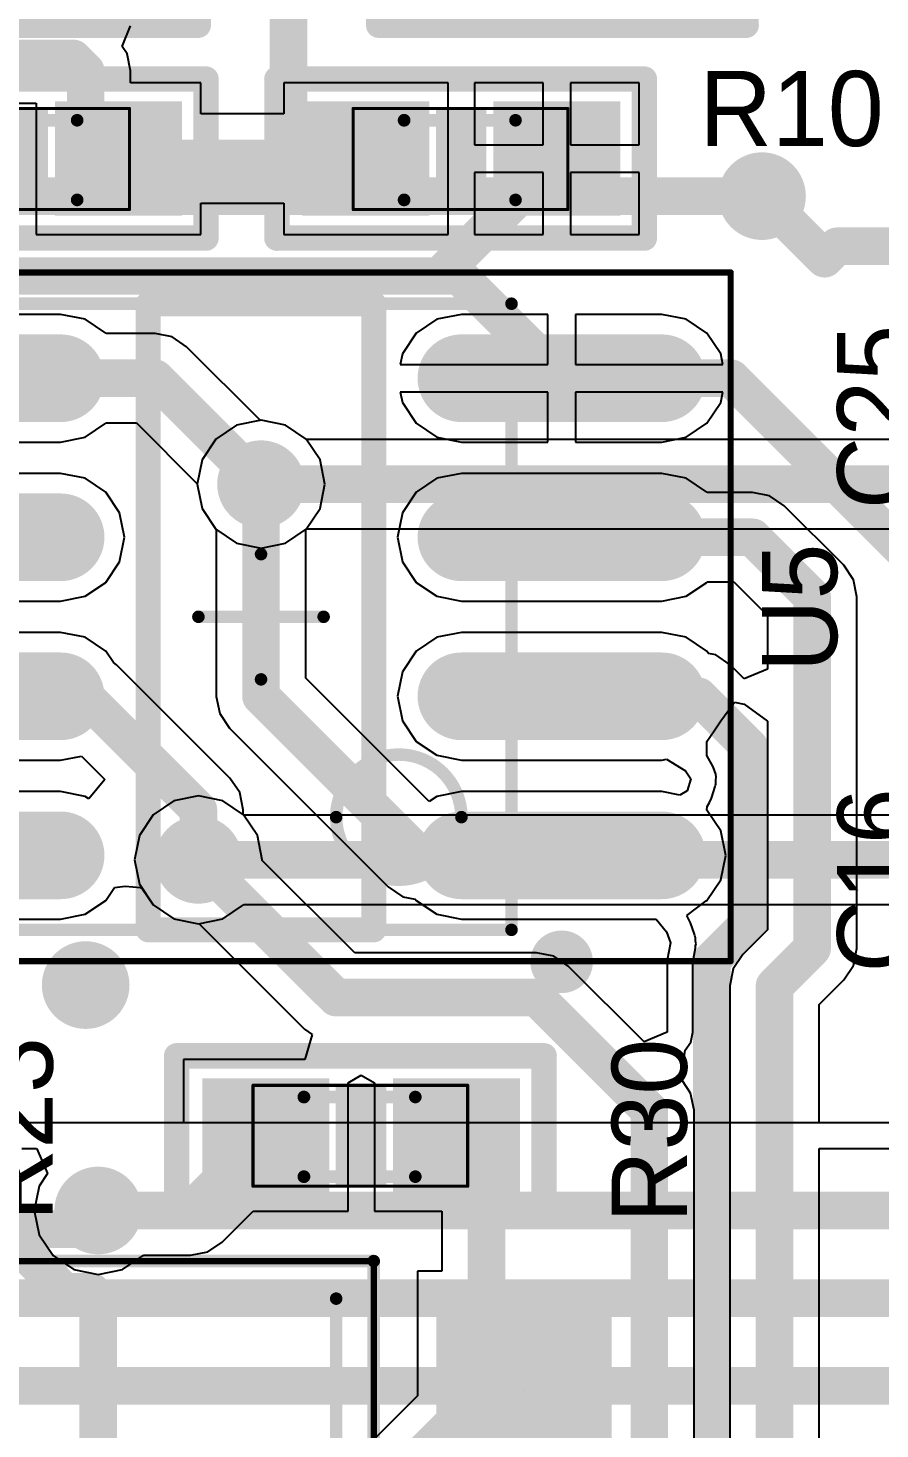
# Model space of a CAD drawing. Header units: millimetres. Extents: x 59 to 152, y 30 to 146.
# Drawn here: x 95.24 to 102.04, y 121.36 to 132.54 of the extents above; entities that cross this region are included whole.
import ezdxf

# ---------------------------------------------------------------- set-up
doc = ezdxf.new("R2010")
doc.units = ezdxf.units.MM
for name, color, linetype in [('BottomLayer', 5, 'Continuous'), ('BottomSolder', 6, 'Continuous'), ('Mechanical13', 56, 'Continuous'), ('Mechanical15', 56, 'Continuous'), ('Mechanical16', 56, 'Continuous'), ('Mechanical6', 56, 'Continuous'), ('MultiLayer', 9, 'Continuous'), ('PadHoleLayer', 156, 'Continuous'), ('TopLayer', 1, 'Continuous'), ('TopOverlay', 2, 'Continuous'), ('TopPaste', 8, 'Continuous'), ('TopSolder', 216, 'Continuous'), ('ViaHoleLayer', 16, 'Continuous')]:
    doc.layers.add(name, color=color, linetype=linetype)

# ---------------------------------------------------------------- blocks, each defined once
blk = doc.blocks.new('C0603_192')
at = {"layer": 'Mechanical16'}
for points, const_width in [([(0.864, 0.406), (-0.85, 0.406)], 0.0254), ([(-0.85, 0.406), (-0.85, -0.4)], 0.0254), ([(0.457, 0.33), (-0.432, 0.33)], 0.102), ([(0.864, 0.406), (0.864, -0.4)], 0.0254), ([(0.457, -0.306), (-0.432, -0.306)], 0.102), ([(0.864, -0.4), (-0.85, -0.4)], 0.0254)]:
    blk.add_lwpolyline(points, dxfattribs=dict(at, const_width=const_width))
for points, const_width in [([(-0.856, 0.406, 1), (-0.844, 0.406, 1)], 0.0127), ([(-0.856, 0.406, 1), (-0.844, 0.406, 1)], 0.0127), ([(-0.457, 0.33, 1), (-0.407, 0.33, 1)], 0.0508), ([(0.432, 0.33, 1), (0.483, 0.33, 1)], 0.0508), ([(0.857, 0.406, 1), (0.87, 0.406, 1)], 0.0127), ([(0.857, 0.406, 1), (0.87, 0.406, 1)], 0.0127), ([(-0.457, -0.306, 1), (-0.407, -0.306, 1)], 0.0508), ([(0.432, -0.306, 1), (0.483, -0.306, 1)], 0.0508), ([(-0.856, -0.4, 1), (-0.844, -0.4, 1)], 0.0127), ([(-0.856, -0.4, 1), (-0.844, -0.4, 1)], 0.0127), ([(0.857, -0.4, 1), (0.87, -0.4, 1)], 0.0127), ([(0.857, -0.4, 1), (0.87, -0.4, 1)], 0.0127)]:
    blk.add_lwpolyline(points, format="xyb", close=True, dxfattribs=dict(at, const_width=const_width))
for points in [[(-0.838, -0.4), (-0.431, -0.4), (-0.838, 0.406), (-0.431, 0.406)], [(0.432, -0.4), (0.839, -0.4), (0.432, 0.406), (0.839, 0.406)]]:
    blk.add_solid(points, dxfattribs=at)
at = {"layer": 'Mechanical6'}
blk.add_solid([(-0.2, -0.4), (0.203, -0.4), (-0.2, 0.406), (0.203, 0.406)], dxfattribs=at)
at = {"layer": 'TopLayer'}
for points in [[(-1.219, -0.406), (-0.305, -0.406), (-1.219, 0.406), (-0.305, 0.406)], [(0.305, -0.406), (1.219, -0.406), (0.305, 0.406), (1.219, 0.406)]]:
    blk.add_solid(points, dxfattribs=at)
at = {"layer": 'TopOverlay', "const_width": 0.203}
for points in [[(1.473, 0.635), (-1.46, 0.635)], [(-1.46, 0.635), (-1.46, -0.635)], [(1.473, 0.635), (1.473, -0.635)], [(1.473, -0.635), (-1.46, -0.635)]]:
    blk.add_lwpolyline(points, dxfattribs=at)
at = {"layer": 'TopOverlay', "const_width": 0.102}
for points in [[(-1.511, 0.635, 1), (-1.41, 0.635, 1)], [(-1.511, 0.635, 1), (-1.41, 0.635, 1)], [(1.422, 0.635, 1), (1.524, 0.635, 1)], [(1.422, 0.635, 1), (1.524, 0.635, 1)], [(-1.511, -0.635, 1), (-1.41, -0.635, 1)], [(-1.511, -0.635, 1), (-1.41, -0.635, 1)], [(1.422, -0.635, 1), (1.524, -0.635, 1)], [(1.422, -0.635, 1), (1.524, -0.635, 1)]]:
    blk.add_lwpolyline(points, format="xyb", close=True, dxfattribs=at)
at = {"layer": 'TopPaste'}
for points in [[(-1.219, -0.406), (-0.305, -0.406), (-1.219, 0.406), (-0.305, 0.406)], [(0.305, -0.406), (1.219, -0.406), (0.305, 0.406), (1.219, 0.406)]]:
    blk.add_solid(points, dxfattribs=at)
at = {"layer": 'TopSolder'}
for points in [[(-1.269, -0.456), (-0.255, -0.456), (-1.269, 0.456), (-0.255, 0.456)], [(0.255, -0.456), (1.269, -0.456), (0.255, 0.456), (1.269, 0.456)]]:
    blk.add_solid(points, dxfattribs=at)
blk = doc.blocks.new('C0603_193')
at = {"layer": 'Mechanical16'}
for points, const_width in [([(-0.85, 0.406), (0.864, 0.406)], 0.0254), ([(-0.85, -0.4), (-0.85, 0.406)], 0.0254), ([(-0.432, 0.33), (0.457, 0.33)], 0.102), ([(0.864, -0.4), (0.864, 0.406)], 0.0254), ([(-0.432, -0.306), (0.457, -0.306)], 0.102), ([(-0.85, -0.4), (0.864, -0.4)], 0.0254)]:
    blk.add_lwpolyline(points, dxfattribs=dict(at, const_width=const_width))
for points, const_width in [([(-0.856, 0.406, 1), (-0.844, 0.406, 1)], 0.0127), ([(-0.856, 0.406, 1), (-0.844, 0.406, 1)], 0.0127), ([(-0.457, 0.33, 1), (-0.407, 0.33, 1)], 0.0508), ([(0.432, 0.33, 1), (0.483, 0.33, 1)], 0.0508), ([(0.857, 0.406, 1), (0.87, 0.406, 1)], 0.0127), ([(0.857, 0.406, 1), (0.87, 0.406, 1)], 0.0127), ([(-0.457, -0.306, 1), (-0.407, -0.306, 1)], 0.0508), ([(0.432, -0.306, 1), (0.483, -0.306, 1)], 0.0508), ([(-0.856, -0.4, 1), (-0.844, -0.4, 1)], 0.0127), ([(-0.856, -0.4, 1), (-0.844, -0.4, 1)], 0.0127), ([(0.857, -0.4, 1), (0.87, -0.4, 1)], 0.0127), ([(0.857, -0.4, 1), (0.87, -0.4, 1)], 0.0127)]:
    blk.add_lwpolyline(points, format="xyb", close=True, dxfattribs=dict(at, const_width=const_width))
for points in [[(-0.837, -0.4), (-0.431, -0.4), (-0.837, 0.406), (-0.431, 0.406)], [(0.433, -0.4), (0.839, -0.4), (0.433, 0.406), (0.839, 0.406)]]:
    blk.add_solid(points, dxfattribs=at)
at = {"layer": 'Mechanical6'}
blk.add_solid([(-0.2, -0.4), (0.203, -0.4), (-0.2, 0.406), (0.203, 0.406)], dxfattribs=at)
at = {"layer": 'TopLayer'}
for points in [[(-1.219, -0.406), (-0.305, -0.406), (-1.219, 0.406), (-0.305, 0.406)], [(0.305, -0.406), (1.219, -0.406), (0.305, 0.406), (1.219, 0.406)]]:
    blk.add_solid(points, dxfattribs=at)
at = {"layer": 'TopOverlay', "const_width": 0.203}
for points in [[(-1.46, 0.635), (1.473, 0.635)], [(-1.46, -0.635), (-1.46, 0.635)], [(1.473, -0.635), (1.473, 0.635)], [(-1.46, -0.635), (1.473, -0.635)]]:
    blk.add_lwpolyline(points, dxfattribs=at)
at = {"layer": 'TopOverlay', "const_width": 0.102}
for points in [[(-1.511, 0.635, 1), (-1.41, 0.635, 1)], [(-1.511, 0.635, 1), (-1.41, 0.635, 1)], [(1.422, 0.635, 1), (1.524, 0.635, 1)], [(1.422, 0.635, 1), (1.524, 0.635, 1)], [(-1.511, -0.635, 1), (-1.41, -0.635, 1)], [(-1.511, -0.635, 1), (-1.41, -0.635, 1)], [(1.422, -0.635, 1), (1.524, -0.635, 1)], [(1.422, -0.635, 1), (1.524, -0.635, 1)]]:
    blk.add_lwpolyline(points, format="xyb", close=True, dxfattribs=at)
at = {"layer": 'TopPaste'}
for points in [[(-1.219, -0.406), (-0.305, -0.406), (-1.219, 0.406), (-0.305, 0.406)], [(0.305, -0.406), (1.219, -0.406), (0.305, 0.406), (1.219, 0.406)]]:
    blk.add_solid(points, dxfattribs=at)
at = {"layer": 'TopSolder'}
for points in [[(-1.269, -0.456), (-0.255, -0.456), (-1.269, 0.456), (-0.255, 0.456)], [(0.255, -0.456), (1.269, -0.456), (0.255, 0.456), (1.269, 0.456)]]:
    blk.add_solid(points, dxfattribs=at)
blk = doc.blocks.new('R0603_261')
at = {"layer": 'Mechanical16'}
for points, const_width in [([(-0.85, 0.406), (-0.85, -0.4)], 0.0254), ([(0.864, 0.406), (-0.85, 0.406)], 0.0254), ([(0.457, 0.33), (-0.432, 0.33)], 0.102), ([(0.864, 0.406), (0.864, -0.4)], 0.0254), ([(0.457, -0.306), (-0.432, -0.306)], 0.102), ([(0.864, -0.4), (-0.85, -0.4)], 0.0254)]:
    blk.add_lwpolyline(points, dxfattribs=dict(at, const_width=const_width))
for points, const_width in [([(-0.856, 0.406, 1), (-0.844, 0.406, 1)], 0.0127), ([(-0.856, 0.406, 1), (-0.844, 0.406, 1)], 0.0127), ([(-0.457, 0.33, 1), (-0.407, 0.33, 1)], 0.0508), ([(0.432, 0.33, 1), (0.483, 0.33, 1)], 0.0508), ([(0.857, 0.406, 1), (0.87, 0.406, 1)], 0.0127), ([(0.857, 0.406, 1), (0.87, 0.406, 1)], 0.0127), ([(-0.457, -0.306, 1), (-0.407, -0.306, 1)], 0.0508), ([(0.432, -0.306, 1), (0.483, -0.306, 1)], 0.0508), ([(-0.856, -0.4, 1), (-0.844, -0.4, 1)], 0.0127), ([(-0.856, -0.4, 1), (-0.844, -0.4, 1)], 0.0127), ([(0.857, -0.4, 1), (0.87, -0.4, 1)], 0.0127), ([(0.857, -0.4, 1), (0.87, -0.4, 1)], 0.0127)]:
    blk.add_lwpolyline(points, format="xyb", close=True, dxfattribs=dict(at, const_width=const_width))
for points in [[(-0.838, -0.4), (-0.432, -0.4), (-0.838, 0.406), (-0.432, 0.406)], [(0.432, -0.4), (0.838, -0.4), (0.432, 0.406), (0.838, 0.406)]]:
    blk.add_solid(points, dxfattribs=at)
at = {"layer": 'Mechanical6'}
blk.add_solid([(-0.2, -0.4), (0.203, -0.4), (-0.2, 0.406), (0.203, 0.406)], dxfattribs=at)
at = {"layer": 'TopLayer'}
for points in [[(-1.219, -0.406), (-0.305, -0.406), (-1.219, 0.406), (-0.305, 0.406)], [(0.305, -0.406), (1.219, -0.406), (0.305, 0.406), (1.219, 0.406)]]:
    blk.add_solid(points, dxfattribs=at)
at = {"layer": 'TopOverlay', "const_width": 0.203}
for points in [[(-1.46, 0.635), (-1.46, -0.635)], [(1.473, 0.635), (-1.46, 0.635)], [(1.473, 0.635), (1.473, -0.635)], [(1.473, -0.635), (-1.46, -0.635)]]:
    blk.add_lwpolyline(points, dxfattribs=at)
at = {"layer": 'TopOverlay', "const_width": 0.102}
for points in [[(-1.511, 0.635, 1), (-1.41, 0.635, 1)], [(-1.511, 0.635, 1), (-1.41, 0.635, 1)], [(1.422, 0.635, 1), (1.524, 0.635, 1)], [(1.422, 0.635, 1), (1.524, 0.635, 1)], [(-1.511, -0.635, 1), (-1.41, -0.635, 1)], [(-1.511, -0.635, 1), (-1.41, -0.635, 1)], [(1.422, -0.635, 1), (1.524, -0.635, 1)], [(1.422, -0.635, 1), (1.524, -0.635, 1)]]:
    blk.add_lwpolyline(points, format="xyb", close=True, dxfattribs=at)
at = {"layer": 'TopPaste'}
for points in [[(-1.219, -0.406), (-0.305, -0.406), (-1.219, 0.406), (-0.305, 0.406)], [(0.305, -0.406), (1.219, -0.406), (0.305, 0.406), (1.219, 0.406)]]:
    blk.add_solid(points, dxfattribs=at)
at = {"layer": 'TopSolder'}
for points in [[(-1.269, -0.456), (-0.255, -0.456), (-1.269, 0.456), (-0.255, 0.456)], [(0.255, -0.456), (1.269, -0.456), (0.255, 0.456), (1.269, 0.456)]]:
    blk.add_solid(points, dxfattribs=at)
blk = doc.blocks.new('R0603_262')
at = {"layer": 'Mechanical16'}
for points, const_width in [([(-0.85, 0.406), (-0.85, -0.4)], 0.0254), ([(0.864, 0.406), (-0.85, 0.406)], 0.0254), ([(0.457, 0.33), (-0.432, 0.33)], 0.102), ([(0.864, 0.406), (0.864, -0.4)], 0.0254), ([(0.457, -0.306), (-0.432, -0.306)], 0.102), ([(0.864, -0.4), (-0.85, -0.4)], 0.0254)]:
    blk.add_lwpolyline(points, dxfattribs=dict(at, const_width=const_width))
for points, const_width in [([(-0.856, 0.406, 1), (-0.844, 0.406, 1)], 0.0127), ([(-0.856, 0.406, 1), (-0.844, 0.406, 1)], 0.0127), ([(-0.457, 0.33, 1), (-0.407, 0.33, 1)], 0.0508), ([(0.432, 0.33, 1), (0.483, 0.33, 1)], 0.0508), ([(0.857, 0.406, 1), (0.87, 0.406, 1)], 0.0127), ([(0.857, 0.406, 1), (0.87, 0.406, 1)], 0.0127), ([(-0.457, -0.306, 1), (-0.407, -0.306, 1)], 0.0508), ([(0.432, -0.306, 1), (0.483, -0.306, 1)], 0.0508), ([(-0.856, -0.4, 1), (-0.844, -0.4, 1)], 0.0127), ([(-0.856, -0.4, 1), (-0.844, -0.4, 1)], 0.0127), ([(0.857, -0.4, 1), (0.87, -0.4, 1)], 0.0127), ([(0.857, -0.4, 1), (0.87, -0.4, 1)], 0.0127)]:
    blk.add_lwpolyline(points, format="xyb", close=True, dxfattribs=dict(at, const_width=const_width))
for points in [[(-0.838, -0.4), (-0.432, -0.4), (-0.838, 0.406), (-0.432, 0.406)], [(0.432, -0.4), (0.838, -0.4), (0.432, 0.406), (0.838, 0.406)]]:
    blk.add_solid(points, dxfattribs=at)
at = {"layer": 'Mechanical6'}
blk.add_solid([(-0.2, -0.4), (0.203, -0.4), (-0.2, 0.406), (0.203, 0.406)], dxfattribs=at)
at = {"layer": 'TopLayer'}
for points in [[(-1.219, -0.406), (-0.305, -0.406), (-1.219, 0.406), (-0.305, 0.406)], [(0.305, -0.406), (1.219, -0.406), (0.305, 0.406), (1.219, 0.406)]]:
    blk.add_solid(points, dxfattribs=at)
at = {"layer": 'TopOverlay', "const_width": 0.203}
for points in [[(-1.46, 0.635), (-1.46, -0.635)], [(1.473, 0.635), (-1.46, 0.635)], [(1.473, 0.635), (1.473, -0.635)], [(1.473, -0.635), (-1.46, -0.635)]]:
    blk.add_lwpolyline(points, dxfattribs=at)
at = {"layer": 'TopOverlay', "const_width": 0.102}
for points in [[(-1.511, 0.635, 1), (-1.41, 0.635, 1)], [(-1.511, 0.635, 1), (-1.41, 0.635, 1)], [(1.422, 0.635, 1), (1.524, 0.635, 1)], [(1.422, 0.635, 1), (1.524, 0.635, 1)], [(-1.511, -0.635, 1), (-1.41, -0.635, 1)], [(-1.511, -0.635, 1), (-1.41, -0.635, 1)], [(1.422, -0.635, 1), (1.524, -0.635, 1)], [(1.422, -0.635, 1), (1.524, -0.635, 1)]]:
    blk.add_lwpolyline(points, format="xyb", close=True, dxfattribs=at)
at = {"layer": 'TopPaste'}
for points in [[(-1.219, -0.406), (-0.305, -0.406), (-1.219, 0.406), (-0.305, 0.406)], [(0.305, -0.406), (1.219, -0.406), (0.305, 0.406), (1.219, 0.406)]]:
    blk.add_solid(points, dxfattribs=at)
at = {"layer": 'TopSolder'}
for points in [[(-1.269, -0.456), (-0.255, -0.456), (-1.269, 0.456), (-0.255, 0.456)], [(0.255, -0.456), (1.269, -0.456), (0.255, 0.456), (1.269, 0.456)]]:
    blk.add_solid(points, dxfattribs=at)
blk = doc.blocks.new('R0603_282')
at = {"layer": 'Mechanical16'}
for points, const_width in [([(-0.85, 0.406), (-0.85, -0.4)], 0.0254), ([(0.864, 0.406), (-0.85, 0.406)], 0.0254), ([(0.457, 0.33), (-0.432, 0.33)], 0.102), ([(0.864, 0.406), (0.864, -0.4)], 0.0254), ([(0.457, -0.306), (-0.432, -0.306)], 0.102), ([(0.864, -0.4), (-0.85, -0.4)], 0.0254)]:
    blk.add_lwpolyline(points, dxfattribs=dict(at, const_width=const_width))
for points, const_width in [([(-0.856, 0.406, 1), (-0.844, 0.406, 1)], 0.0127), ([(-0.856, 0.406, 1), (-0.844, 0.406, 1)], 0.0127), ([(-0.457, 0.33, 1), (-0.407, 0.33, 1)], 0.0508), ([(0.432, 0.33, 1), (0.483, 0.33, 1)], 0.0508), ([(0.857, 0.406, 1), (0.87, 0.406, 1)], 0.0127), ([(0.857, 0.406, 1), (0.87, 0.406, 1)], 0.0127), ([(-0.457, -0.306, 1), (-0.407, -0.306, 1)], 0.0508), ([(0.432, -0.306, 1), (0.483, -0.306, 1)], 0.0508), ([(-0.856, -0.4, 1), (-0.844, -0.4, 1)], 0.0127), ([(-0.856, -0.4, 1), (-0.844, -0.4, 1)], 0.0127), ([(0.857, -0.4, 1), (0.87, -0.4, 1)], 0.0127), ([(0.857, -0.4, 1), (0.87, -0.4, 1)], 0.0127)]:
    blk.add_lwpolyline(points, format="xyb", close=True, dxfattribs=dict(at, const_width=const_width))
for points in [[(-0.838, -0.4), (-0.432, -0.4), (-0.838, 0.406), (-0.432, 0.406)], [(0.432, -0.4), (0.838, -0.4), (0.432, 0.406), (0.838, 0.406)]]:
    blk.add_solid(points, dxfattribs=at)
at = {"layer": 'Mechanical6'}
blk.add_solid([(-0.2, -0.4), (0.203, -0.4), (-0.2, 0.406), (0.203, 0.406)], dxfattribs=at)
at = {"layer": 'TopLayer'}
for points in [[(-1.219, -0.406), (-0.305, -0.406), (-1.219, 0.406), (-0.305, 0.406)], [(0.305, -0.406), (1.219, -0.406), (0.305, 0.406), (1.219, 0.406)]]:
    blk.add_solid(points, dxfattribs=at)
at = {"layer": 'TopOverlay', "const_width": 0.203}
for points in [[(-1.46, 0.635), (-1.46, -0.635)], [(1.473, 0.635), (-1.46, 0.635)], [(1.473, 0.635), (1.473, -0.635)], [(1.473, -0.635), (-1.46, -0.635)]]:
    blk.add_lwpolyline(points, dxfattribs=at)
at = {"layer": 'TopOverlay', "const_width": 0.102}
for points in [[(-1.511, 0.635, 1), (-1.41, 0.635, 1)], [(-1.511, 0.635, 1), (-1.41, 0.635, 1)], [(1.422, 0.635, 1), (1.524, 0.635, 1)], [(1.422, 0.635, 1), (1.524, 0.635, 1)], [(-1.511, -0.635, 1), (-1.41, -0.635, 1)], [(-1.511, -0.635, 1), (-1.41, -0.635, 1)], [(1.422, -0.635, 1), (1.524, -0.635, 1)], [(1.422, -0.635, 1), (1.524, -0.635, 1)]]:
    blk.add_lwpolyline(points, format="xyb", close=True, dxfattribs=at)
at = {"layer": 'TopPaste'}
for points in [[(-1.219, -0.406), (-0.305, -0.406), (-1.219, 0.406), (-0.305, 0.406)], [(0.305, -0.406), (1.219, -0.406), (0.305, 0.406), (1.219, 0.406)]]:
    blk.add_solid(points, dxfattribs=at)
at = {"layer": 'TopSolder'}
for points in [[(-1.269, -0.456), (-0.255, -0.456), (-1.269, 0.456), (-0.255, 0.456)], [(0.255, -0.456), (1.269, -0.456), (0.255, 0.456), (1.269, 0.456)]]:
    blk.add_solid(points, dxfattribs=at)
blk = doc.blocks.new('ADI_R_8_N_307')
at = {"layer": 'Mechanical13', "const_width": 0.1}
for points in [[(2, 2.5), (-2, 2.5)], [(-2, 2.5), (-2, -2.5)], [(2, -2.5), (-2, -2.5)]]:
    blk.add_lwpolyline(points, dxfattribs=at)
at = {"layer": 'Mechanical13'}
for points, const_width in [([(-2.025, 2.5, 1), (-1.975, 2.5, 1)], 0.05), ([(-2.025, 2.5, 1), (-1.975, 2.5, 1)], 0.05), ([(-0.6, 1.6, 1), (-1.6, 1.6, 1)], 0.1), ([(-1.625, 1.6, 1), (-1.575, 1.6, 1)], 0.05), ([(-0.625, 1.6, 1), (-0.575, 1.6, 1)], 0.05), ([(-2.025, -2.5, 1), (-1.975, -2.5, 1)], 0.05), ([(-2.025, -2.5, 1), (-1.975, -2.5, 1)], 0.05)]:
    blk.add_lwpolyline(points, format="xyb", close=True, dxfattribs=dict(at, const_width=const_width))
at = {"layer": 'Mechanical15'}
for points, const_width in [([(3.75, 2.75), (-3.75, 2.75)], 0.05), ([(-3.75, 2.75), (-3.75, -2.75)], 0.05), ([(0, 0.5), (0, -0.5)], 0.1), ([(0.5, 0), (-0.5, 0)], 0.1), ([(3.75, -2.75), (-3.75, -2.75)], 0.05)]:
    blk.add_lwpolyline(points, dxfattribs=dict(at, const_width=const_width))
for points, const_width in [([(-3.762, 2.75, 1), (-3.738, 2.75, 1)], 0.025), ([(-3.762, 2.75, 1), (-3.738, 2.75, 1)], 0.025), ([(-0.025, 0.5, 1), (0.025, 0.5, 1)], 0.05), ([(-0.525, 0, 1), (-0.475, 0, 1)], 0.05), ([(0.475, 0, 1), (0.525, 0, 1)], 0.05), ([(-0.025, -0.5, 1), (0.025, -0.5, 1)], 0.05), ([(-3.762, -2.75, 1), (-3.738, -2.75, 1)], 0.025), ([(-3.762, -2.75, 1), (-3.738, -2.75, 1)], 0.025)]:
    blk.add_lwpolyline(points, format="xyb", close=True, dxfattribs=dict(at, const_width=const_width))
at = {"layer": 'TopLayer', "const_width": 0.6}
for points in [[(-3.2, 1.905), (-1.6, 1.905)], [(1.6, 1.905), (3.2, 1.905)], [(-3.2, 0.635), (-1.6, 0.635)], [(1.6, 0.635), (3.2, 0.635)], [(-3.2, -0.635), (-1.6, -0.635)], [(1.6, -0.635), (3.2, -0.635)], [(-3.2, -1.905), (-1.6, -1.905)], [(1.6, -1.905), (3.2, -1.905)]]:
    blk.add_lwpolyline(points, dxfattribs=at)
at = {"layer": 'TopLayer', "const_width": 0.3}
for points in [[(-3.35, 1.905, 1), (-3.05, 1.905, 1)], [(-1.75, 1.905, 1), (-1.45, 1.905, 1)], [(1.45, 1.905, 1), (1.75, 1.905, 1)], [(-3.35, 0.635, 1), (-3.05, 0.635, 1)], [(-1.75, 0.635, 1), (-1.45, 0.635, 1)], [(1.45, 0.635, 1), (1.75, 0.635, 1)], [(-3.35, -0.635, 1), (-3.05, -0.635, 1)], [(-1.75, -0.635, 1), (-1.45, -0.635, 1)], [(1.45, -0.635, 1), (1.75, -0.635, 1)], [(-3.35, -1.905, 1), (-3.05, -1.905, 1)], [(-1.75, -1.905, 1), (-1.45, -1.905, 1)], [(1.45, -1.905, 1), (1.75, -1.905, 1)]]:
    blk.add_lwpolyline(points, format="xyb", close=True, dxfattribs=at)
at = {"layer": 'TopOverlay'}
for points, const_width in [([(-2.275, 2.755, 1), (-2.525, 2.755, 1)], 0.25), ([(-2.588, 2.755, 1), (-2.463, 2.755, 1)], 0.125), ([(-2.337, 2.755, 1), (-2.213, 2.755, 1)], 0.125), ([(-0.95, 2.5, 1), (-0.85, 2.5, 1)], 0.1), ([(-0.95, 2.5, 1), (-0.85, 2.5, 1)], 0.1), ([(0.85, 2.5, 1), (0.95, 2.5, 1)], 0.1), ([(0.85, 2.5, 1), (0.95, 2.5, 1)], 0.1), ([(-0.95, -2.5, 1), (-0.85, -2.5, 1)], 0.1), ([(-0.95, -2.5, 1), (-0.85, -2.5, 1)], 0.1), ([(0.85, -2.5, 1), (0.95, -2.5, 1)], 0.1), ([(0.85, -2.5, 1), (0.95, -2.5, 1)], 0.1)]:
    blk.add_lwpolyline(points, format="xyb", close=True, dxfattribs=dict(at, const_width=const_width))
at = {"layer": 'TopOverlay', "const_width": 0.2}
for points in [[(0.9, 2.5), (-0.9, 2.5)], [(-0.9, 2.5), (-0.9, -2.5)], [(0.9, 2.5), (0.9, -2.5)], [(0.9, -2.5), (-0.9, -2.5)]]:
    blk.add_lwpolyline(points, dxfattribs=at)
at = {"layer": 'TopPaste', "const_width": 0.6}
for points in [[(-3.2, 1.905), (-1.6, 1.905)], [(1.6, 1.905), (3.2, 1.905)], [(-3.2, 0.635), (-1.6, 0.635)], [(1.6, 0.635), (3.2, 0.635)], [(-3.2, -0.635), (-1.6, -0.635)], [(1.6, -0.635), (3.2, -0.635)], [(-3.2, -1.905), (-1.6, -1.905)], [(1.6, -1.905), (3.2, -1.905)]]:
    blk.add_lwpolyline(points, dxfattribs=at)
at = {"layer": 'TopPaste', "const_width": 0.3}
for points in [[(-3.35, 1.905, 1), (-3.05, 1.905, 1)], [(-1.75, 1.905, 1), (-1.45, 1.905, 1)], [(1.45, 1.905, 1), (1.75, 1.905, 1)], [(-3.35, 0.635, 1), (-3.05, 0.635, 1)], [(-1.75, 0.635, 1), (-1.45, 0.635, 1)], [(1.45, 0.635, 1), (1.75, 0.635, 1)], [(-3.35, -0.635, 1), (-3.05, -0.635, 1)], [(-1.75, -0.635, 1), (-1.45, -0.635, 1)], [(1.45, -0.635, 1), (1.75, -0.635, 1)], [(-3.35, -1.905, 1), (-3.05, -1.905, 1)], [(-1.75, -1.905, 1), (-1.45, -1.905, 1)], [(1.45, -1.905, 1), (1.75, -1.905, 1)]]:
    blk.add_lwpolyline(points, format="xyb", close=True, dxfattribs=at)
at = {"layer": 'TopSolder', "const_width": 0.7}
for points in [[(-3.2, 1.905), (-1.6, 1.905)], [(1.6, 1.905), (3.2, 1.905)], [(-3.2, 0.635), (-1.6, 0.635)], [(1.6, 0.635), (3.2, 0.635)], [(-3.2, -0.635), (-1.6, -0.635)], [(1.6, -0.635), (3.2, -0.635)], [(-3.2, -1.905), (-1.6, -1.905)], [(1.6, -1.905), (3.2, -1.905)]]:
    blk.add_lwpolyline(points, dxfattribs=at)
at = {"layer": 'TopSolder', "const_width": 0.35}
for points in [[(-3.375, 1.905, 1), (-3.025, 1.905, 1)], [(-1.775, 1.905, 1), (-1.425, 1.905, 1)], [(1.425, 1.905, 1), (1.775, 1.905, 1)], [(-3.375, 0.635, 1), (-3.025, 0.635, 1)], [(-1.775, 0.635, 1), (-1.425, 0.635, 1)], [(1.425, 0.635, 1), (1.775, 0.635, 1)], [(-3.375, -0.635, 1), (-3.025, -0.635, 1)], [(-1.775, -0.635, 1), (-1.425, -0.635, 1)], [(1.425, -0.635, 1), (1.775, -0.635, 1)], [(-3.375, -1.905, 1), (-3.025, -1.905, 1)], [(-1.775, -1.905, 1), (-1.425, -1.905, 1)], [(1.425, -1.905, 1), (1.775, -1.905, 1)]]:
    blk.add_lwpolyline(points, format="xyb", close=True, dxfattribs=at)
blk = doc.blocks.new('LTV_816S_311')
at = {"layer": 'Mechanical13', "const_width": 0.1}
for points in [[(-2.3, -3.3), (-2.3, 3.3)], [(2.3, 3.3), (-2.3, 3.3)]]:
    blk.add_lwpolyline(points, dxfattribs=at)
at = {"layer": 'Mechanical13', "const_width": 0.05}
blk.add_lwpolyline([(-2.325, 3.3, 1), (-2.275, 3.3, 1)], format="xyb", close=True, dxfattribs=at)
blk.add_lwpolyline([(-2.325, 3.3, 1), (-2.275, 3.3, 1)], format="xyb", close=True, dxfattribs=at)
at = {"layer": 'Mechanical15', "const_width": 0.05}
for points in [[(2.3, 3.3), (-2.3, 3.3)], [(-2.3, -3.3), (-2.3, 3.3)]]:
    blk.add_lwpolyline(points, dxfattribs=at)
at = {"layer": 'Mechanical15', "const_width": 0.025}
blk.add_lwpolyline([(-2.312, 3.3, 1), (-2.288, 3.3, 1)], format="xyb", close=True, dxfattribs=at)
blk.add_lwpolyline([(-2.312, 3.3, 1), (-2.288, 3.3, 1)], format="xyb", close=True, dxfattribs=at)
at = {"layer": 'PadHoleLayer'}
blk.add_lwpolyline([(-1.27, 4.5), (-1.27, 4.5, -1), (-1.27, 4.5), (-1.27, 4.5, -1)], format="xyb", close=True, dxfattribs=at)
at = {"layer": 'TopLayer'}
blk.add_solid([(-2.02, 3.85), (-0.52, 3.85), (-2.02, 5.15), (-0.52, 5.15)], dxfattribs=at)
at = {"layer": 'TopOverlay', "const_width": 0.1}
for points in [[(2, 3), (-2, 3)], [(-2, -3), (-2, 3)]]:
    blk.add_lwpolyline(points, dxfattribs=at)
at = {"layer": 'TopOverlay', "const_width": 0.05}
blk.add_lwpolyline([(-2.025, 3, 1), (-1.975, 3, 1)], format="xyb", close=True, dxfattribs=at)
blk.add_lwpolyline([(-2.025, 3, 1), (-1.975, 3, 1)], format="xyb", close=True, dxfattribs=at)
at = {"layer": 'TopPaste'}
blk.add_solid([(-2.02, 3.85), (-0.52, 3.85), (-2.02, 5.15), (-0.52, 5.15)], dxfattribs=at)
at = {"layer": 'TopSolder'}
blk.add_solid([(-2.07, 3.8), (-0.47, 3.8), (-2.07, 5.2), (-0.47, 5.2)], dxfattribs=at)

msp = doc.modelspace()

# ---------------------------------------------------------------- linework, layer by layer
at = {"layer": 'BottomLayer'}
for p, q in [((96.905, 129.371), (96.74, 129.26)), ((97.1, 129.41), (96.905, 129.371)), ((97.295, 129.371), (97.1, 129.41)), ((97.46, 129.26), (97.295, 129.371)), ((96.74, 129.26), (96.629, 129.095)), ((97.463, 129.257), (97.46, 129.26)), ((107.7, 129.257), (97.463, 129.257)), ((96.629, 129.095), (96.59, 128.9)), ((96.59, 128.9), (96.629, 128.705)), ((96.629, 128.705), (96.74, 128.54)), ((96.74, 128.54), (96.905, 128.429)), ((97.295, 128.429), (97.46, 128.54)), ((97.46, 128.54), (97.463, 128.543)), ((97.463, 128.543), (107.7, 128.543)), ((96.905, 128.429), (97.1, 128.39)), ((97.1, 128.39), (97.295, 128.429)), ((96.405, 126.371), (96.24, 126.26)), ((96.6, 126.41), (96.405, 126.371)), ((96.795, 126.371), (96.6, 126.41)), ((96.96, 126.26), (96.795, 126.371)), ((96.24, 126.26), (96.129, 126.095)), ((96.963, 126.257), (96.96, 126.26)), ((107.337, 126.257), (96.963, 126.257)), ((96.129, 126.095), (96.09, 125.9)), ((96.09, 125.9), (96.129, 125.705)), ((96.129, 125.705), (96.24, 125.54)), ((96.24, 125.54), (96.405, 125.429)), ((96.795, 125.429), (96.96, 125.54)), ((96.96, 125.54), (96.963, 125.543)), ((96.963, 125.543), (107.337, 125.543)), ((96.405, 125.429), (96.6, 125.39)), ((96.6, 125.39), (96.795, 125.429)), ((139.1, 123.8), (89.368, 123.8))]:
    msp.add_line(p, q, dxfattribs=at)
at = {"layer": 'BottomLayer', "const_width": 0.3}
for points in [[(97.319, 131.219), (97.319, 133.2)], [(91.4, 131.2), (97.3, 131.2)], [(97.3, 131.2), (97.319, 131.219)], [(97.3, 131.2), (101.1, 131.2)], [(101.1, 131.2), (101.6, 130.7)], [(101.6, 130.7), (101.7, 130.8)], [(101.7, 130.8), (110.9, 130.8)], [(97.1, 128.9), (107.7, 128.9)], [(96.6, 125.9), (107.7, 125.9)], [(95.65, 122.95), (95.8, 123.1)], [(95.8, 123.1), (108.8, 123.1)], [(88.631, 122.95), (95.65, 122.95)], [(88.474, 122.4), (134.8, 122.4)], [(88.414, 121.7), (121.9, 121.7)]]:
    msp.add_lwpolyline(points, dxfattribs=at)
at = {"layer": 'BottomLayer'}
for points, const_width in [([(100.95, 131.2, 1), (101.25, 131.2, 1)], 0.3), ([(97.225, 131.2, 1), (97.375, 131.2, 1)], 0.15), ([(97.225, 131.2, 1), (97.375, 131.2, 1)], 0.15), ([(97.225, 131.2, 1), (97.375, 131.2, 1)], 0.15), ([(97.244, 131.219, 1), (97.394, 131.219, 1)], 0.15), ([(97.244, 131.219, 1), (97.394, 131.219, 1)], 0.15), ([(101.025, 131.2, 1), (101.175, 131.2, 1)], 0.15), ([(101.025, 131.2, 1), (101.175, 131.2, 1)], 0.15), ([(101.625, 130.8, 1), (101.775, 130.8, 1)], 0.15), ([(101.625, 130.8, 1), (101.775, 130.8, 1)], 0.15), ([(101.525, 130.7, 1), (101.675, 130.7, 1)], 0.15), ([(101.525, 130.7, 1), (101.675, 130.7, 1)], 0.15), ([(96.95, 128.9, 1), (97.25, 128.9, 1)], 0.3), ([(97.025, 128.9, 1), (97.175, 128.9, 1)], 0.15), ([(96.45, 125.9, 1), (96.75, 125.9, 1)], 0.3), ([(96.525, 125.9, 1), (96.675, 125.9, 1)], 0.15), ([(95.55, 124.9, 1), (95.85, 124.9, 1)], 0.3), ([(95.65, 123.1, 1), (95.95, 123.1, 1)], 0.3), ([(95.725, 123.1, 1), (95.875, 123.1, 1)], 0.15), ([(95.725, 123.1, 1), (95.875, 123.1, 1)], 0.15), ([(95.575, 122.95, 1), (95.725, 122.95, 1)], 0.15), ([(95.575, 122.95, 1), (95.725, 122.95, 1)], 0.15)]:
    msp.add_lwpolyline(points, format="xyb", close=True, dxfattribs=dict(at, const_width=const_width))
at = {"layer": 'BottomSolder', "const_width": 0.35}
for points in [[(100.925, 131.2, 1), (101.275, 131.2, 1)], [(96.925, 128.9, 1), (97.275, 128.9, 1)], [(96.425, 125.9, 1), (96.775, 125.9, 1)], [(95.525, 124.9, 1), (95.875, 124.9, 1)], [(95.625, 123.1, 1), (95.975, 123.1, 1)]]:
    msp.add_lwpolyline(points, format="xyb", close=True, dxfattribs=at)
at = {"layer": 'MultiLayer', "const_width": 0.3}
for points in [[(100.95, 131.2, 1), (101.25, 131.2, 1)], [(96.95, 128.9, 1), (97.25, 128.9, 1)], [(96.45, 125.9, 1), (96.75, 125.9, 1)], [(95.55, 124.9, 1), (95.85, 124.9, 1)], [(95.65, 123.1, 1), (95.95, 123.1, 1)]]:
    msp.add_lwpolyline(points, format="xyb", close=True, dxfattribs=at)
at = {"layer": 'TopLayer'}
for p, q in [((95.992, 132.394), (96.059, 132.559)), ((96.03, 132.337), (95.992, 132.394)), ((96.057, 132.2), (96.03, 132.337)), ((96.057, 132.106), (96.057, 132.2)), ((96.619, 132.106), (96.057, 132.106)), ((96.619, 131.857), (96.619, 132.106)), ((98.595, 132.106), (97.281, 132.106)), ((97.281, 132.106), (97.281, 131.857)), ((98.595, 130.894), (98.595, 132.106)), ((99.352, 132.106), (98.805, 132.106)), ((98.805, 132.106), (98.805, 131.61)), ((99.352, 131.61), (99.352, 132.106)), ((100.119, 132.106), (99.572, 132.106)), ((99.572, 132.106), (99.572, 131.61)), ((100.119, 131.61), (100.119, 132.106)), ((95.095, 131.943), (95.305, 131.943)), ((95.305, 131.943), (95.305, 130.894)), ((97.281, 131.857), (96.619, 131.857)), ((98.805, 131.61), (99.352, 131.61)), ((99.572, 131.61), (100.119, 131.61)), ((99.352, 131.39), (98.805, 131.39)), ((98.805, 131.39), (98.805, 130.894)), ((99.352, 130.894), (99.352, 131.39)), ((100.119, 131.39), (99.572, 131.39)), ((99.572, 131.39), (99.572, 130.894)), ((100.119, 130.894), (100.119, 131.39)), ((96.619, 130.894), (96.619, 131.143)), ((96.619, 131.143), (97.281, 131.143)), ((97.281, 131.143), (97.281, 130.894)), ((95.305, 130.894), (96.619, 130.894)), ((97.281, 130.894), (98.595, 130.894)), ((98.805, 130.894), (99.352, 130.894)), ((99.572, 130.894), (100.119, 130.894)), ((95.5, 130.256), (93.9, 130.256)), ((95.695, 130.217), (95.5, 130.256)), ((98.7, 130.256), (98.505, 130.217)), ((99.39, 130.256), (98.7, 130.256)), ((99.39, 129.856), (99.39, 130.256)), ((100.3, 130.256), (99.61, 130.256)), ((99.61, 130.256), (99.61, 129.856)), ((100.495, 130.217), (100.3, 130.256)), ((95.86, 130.106), (95.695, 130.217)), ((98.505, 130.217), (98.34, 130.106)), ((100.66, 130.106), (100.495, 130.217)), ((95.863, 130.103), (95.86, 130.106)), ((96.254, 130.103), (95.863, 130.103)), ((96.391, 130.076), (96.254, 130.103)), ((96.506, 129.998), (96.391, 130.076)), ((97.096, 129.409), (96.506, 129.998)), ((98.34, 130.106), (98.229, 129.941)), ((100.771, 129.941), (100.66, 130.106)), ((98.229, 129.941), (98.212, 129.856)), ((100.788, 129.856), (100.771, 129.941)), ((98.212, 129.856), (99.39, 129.856)), ((99.61, 129.856), (100.788, 129.856)), ((99.39, 129.636), (98.212, 129.636)), ((98.212, 129.636), (98.229, 129.551)), ((98.229, 129.551), (98.34, 129.386)), ((99.39, 129.236), (99.39, 129.636)), ((100.788, 129.636), (99.61, 129.636)), ((99.61, 129.636), (99.61, 129.236)), ((100.66, 129.386), (100.771, 129.551)), ((100.771, 129.551), (100.788, 129.636)), ((95.695, 129.275), (95.86, 129.386)), ((95.86, 129.386), (95.863, 129.389)), ((95.863, 129.389), (96.106, 129.389)), ((96.106, 129.389), (96.591, 128.904)), ((97.1, 129.41), (97.096, 129.409)), ((97.295, 129.371), (97.1, 129.41)), ((97.46, 129.26), (97.295, 129.371)), ((98.34, 129.386), (98.505, 129.275)), ((100.495, 129.275), (100.66, 129.386)), ((93.9, 129.236), (95.5, 129.236)), ((95.5, 129.236), (95.695, 129.275)), ((97.571, 129.095), (97.46, 129.26)), ((98.505, 129.275), (98.7, 129.236)), ((98.7, 129.236), (99.39, 129.236)), ((99.61, 129.236), (100.3, 129.236)), ((100.3, 129.236), (100.495, 129.275)), ((97.61, 128.9), (97.571, 129.095)), ((95.5, 128.986), (93.9, 128.986)), ((95.695, 128.947), (95.5, 128.986)), ((95.86, 128.836), (95.695, 128.947)), ((96.591, 128.904), (96.59, 128.9)), ((96.59, 128.9), (96.629, 128.705)), ((97.571, 128.705), (97.61, 128.9)), ((98.505, 128.947), (98.34, 128.836)), ((98.7, 128.986), (98.505, 128.947)), ((100.3, 128.986), (98.7, 128.986)), ((100.495, 128.947), (100.3, 128.986)), ((100.66, 128.836), (100.495, 128.947)), ((95.971, 128.671), (95.86, 128.836)), ((98.34, 128.836), (98.229, 128.671)), ((100.663, 128.833), (100.66, 128.836)), ((101.024, 128.833), (100.663, 128.833)), ((101.161, 128.806), (101.024, 128.833)), ((101.276, 128.728), (101.161, 128.806)), ((96.01, 128.476), (95.971, 128.671)), ((96.629, 128.705), (96.74, 128.54)), ((97.46, 128.54), (97.571, 128.705)), ((98.229, 128.671), (98.19, 128.476)), ((101.752, 128.252), (101.276, 128.728)), ((95.971, 128.281), (96.01, 128.476)), ((96.74, 128.54), (96.743, 128.537)), ((96.743, 128.537), (96.743, 127.205)), ((97.457, 128.537), (97.46, 128.54)), ((97.457, 127.352), (97.457, 128.537)), ((98.19, 128.476), (98.229, 128.281)), ((95.86, 128.116), (95.971, 128.281)), ((98.229, 128.281), (98.34, 128.116)), ((101.83, 128.137), (101.752, 128.252)), ((95.695, 128.005), (95.86, 128.116)), ((98.34, 128.116), (98.505, 128.005)), ((100.495, 128.005), (100.66, 128.116)), ((100.66, 128.116), (100.663, 128.119)), ((100.663, 128.119), (100.876, 128.119)), ((100.876, 128.119), (101.143, 127.852)), ((101.857, 128), (101.83, 128.137)), ((95.5, 127.966), (95.695, 128.005)), ((98.505, 128.005), (98.7, 127.966)), ((100.3, 127.966), (100.495, 128.005)), ((101.857, 125.193), (101.857, 128)), ((93.9, 127.966), (95.5, 127.966)), ((98.7, 127.966), (100.3, 127.966)), ((101.143, 127.852), (101.143, 127.423)), ((95.5, 127.716), (93.9, 127.716)), ((95.695, 127.677), (95.5, 127.716)), ((95.86, 127.566), (95.695, 127.677)), ((98.505, 127.677), (98.34, 127.566)), ((98.7, 127.716), (98.505, 127.677)), ((100.3, 127.716), (98.7, 127.716)), ((100.495, 127.677), (100.3, 127.716)), ((100.66, 127.566), (100.495, 127.677)), ((95.922, 127.475), (95.86, 127.566)), ((98.34, 127.566), (98.229, 127.401)), ((100.673, 127.547), (100.66, 127.566)), ((100.731, 127.536), (100.673, 127.547)), ((95.946, 127.458), (95.922, 127.475)), ((96.852, 126.552), (95.946, 127.458)), ((100.846, 127.458), (100.731, 127.536)), ((100.958, 127.346), (100.846, 127.458)), ((98.443, 126.366), (97.457, 127.352)), ((98.229, 127.401), (98.19, 127.206)), ((101.143, 127.423), (100.958, 127.346)), ((96.743, 127.205), (96.77, 127.068)), ((98.19, 127.206), (98.229, 127.011)), ((100.771, 127.011), (100.88, 127.158)), ((100.88, 127.158), (100.958, 127.142)), ((100.958, 127.142), (100.958, 127.142)), ((100.958, 127.142), (101.143, 127.007)), ((96.77, 127.068), (96.848, 126.952)), ((98.229, 127.011), (98.34, 126.846)), ((100.718, 126.931), (100.771, 127.011)), ((101.143, 127.007), (101.143, 125.341)), ((96.848, 126.952), (98.116, 125.684)), ((100.66, 126.846), (100.718, 126.931)), ((98.34, 126.846), (98.505, 126.735)), ((100.66, 126.733), (100.66, 126.846)), ((93.9, 126.696), (95.5, 126.696)), ((95.5, 126.696), (95.666, 126.729)), ((95.666, 126.729), (95.854, 126.541)), ((98.505, 126.735), (98.7, 126.696)), ((98.7, 126.696), (100.3, 126.696)), ((100.3, 126.696), (100.338, 126.704)), ((100.338, 126.704), (100.49, 126.61)), ((100.711, 126.642), (100.66, 126.733)), ((100.72, 126.613), (100.711, 126.642)), ((95.854, 126.541), (95.726, 126.386)), ((96.93, 126.437), (96.852, 126.552)), ((100.49, 126.61), (100.531, 126.546)), ((100.531, 126.546), (100.503, 126.451)), ((100.732, 126.584), (100.72, 126.613)), ((100.731, 126.535), (100.734, 126.566)), ((100.731, 126.504), (100.731, 126.535)), ((100.732, 126.575), (100.732, 126.584)), ((100.734, 126.566), (100.732, 126.575)), ((95.5, 126.446), (93.9, 126.446)), ((95.695, 126.407), (95.5, 126.446)), ((96.957, 126.3), (96.93, 126.437)), ((98.7, 126.446), (98.505, 126.407)), ((100.3, 126.446), (98.7, 126.446)), ((100.443, 126.417), (100.3, 126.446)), ((100.503, 126.451), (100.443, 126.417)), ((100.698, 126.392), (100.727, 126.487)), ((100.727, 126.487), (100.728, 126.496)), ((100.728, 126.496), (100.731, 126.504)), ((95.726, 126.386), (95.695, 126.407)), ((98.505, 126.407), (98.443, 126.366)), ((100.66, 126.296), (100.663, 126.325)), ((100.663, 126.325), (100.68, 126.359)), ((100.68, 126.359), (100.698, 126.392)), ((96.957, 126.263), (96.957, 126.3)), ((96.96, 126.26), (96.957, 126.263)), ((97.071, 126.095), (96.96, 126.26)), ((100.771, 126.131), (100.66, 126.296)), ((97.11, 125.9), (97.071, 126.095)), ((100.81, 125.936), (100.771, 126.131)), ((97.109, 125.896), (97.11, 125.9)), ((97.848, 125.157), (97.109, 125.896)), ((100.771, 125.741), (100.81, 125.936)), ((95.86, 125.576), (95.93, 125.68)), ((95.93, 125.68), (96.016, 125.691)), ((96.016, 125.691), (96.138, 125.679)), ((96.138, 125.679), (96.149, 125.675)), ((96.149, 125.675), (96.24, 125.54)), ((98.116, 125.684), (98.232, 125.606)), ((100.66, 125.576), (100.771, 125.741)), ((95.695, 125.465), (95.86, 125.576)), ((96.24, 125.54), (96.405, 125.429)), ((98.232, 125.606), (98.332, 125.586)), ((98.332, 125.586), (98.34, 125.576)), ((98.34, 125.576), (98.505, 125.465)), ((100.5, 125.455), (100.654, 125.572)), ((100.654, 125.572), (100.66, 125.576)), ((93.9, 125.426), (95.5, 125.426)), ((95.5, 125.426), (95.695, 125.465)), ((96.405, 125.429), (96.6, 125.39)), ((98.505, 125.465), (98.7, 125.426)), ((98.7, 125.426), (100.256, 125.426)), ((100.256, 125.426), (100.337, 125.325)), ((100.529, 125.396), (100.5, 125.455)), ((96.6, 125.39), (96.604, 125.391)), ((96.604, 125.391), (97.448, 124.548)), ((100.337, 125.325), (100.37, 125.237)), ((100.562, 125.307), (100.529, 125.396)), ((100.529, 125.396), (100.529, 125.396)), ((100.564, 125.292), (100.562, 125.307)), ((101.143, 125.341), (100.948, 125.145)), ((100.37, 125.237), (100.343, 125.1)), ((100.547, 125.08), (100.57, 125.197)), ((100.565, 125.289), (100.564, 125.292)), ((100.57, 125.276), (100.565, 125.289)), ((100.57, 125.252), (100.57, 125.276)), ((100.574, 125.229), (100.57, 125.252)), ((100.57, 125.213), (100.574, 125.229)), ((100.57, 125.197), (100.57, 125.213)), ((101.83, 125.056), (101.857, 125.193)), ((99.3, 125.157), (97.848, 125.157)), ((99.437, 125.13), (99.3, 125.157)), ((99.552, 125.052), (99.437, 125.13)), ((100.343, 125.1), (100.343, 124.523)), ((100.547, 124.523), (100.547, 125.08)), ((100.948, 125.145), (100.87, 125.029)), ((100.158, 124.446), (99.552, 125.052)), ((100.87, 125.029), (100.843, 124.893)), ((101.752, 124.941), (101.83, 125.056)), ((100.843, 124.893), (100.843, 111.521)), ((101.557, 124.745), (101.752, 124.941)), ((101.557, 123.8), (101.557, 124.745)), ((97.448, 124.548), (97.509, 124.506)), ((100.343, 124.523), (100.158, 124.446)), ((100.532, 124.445), (100.547, 124.523)), ((97.509, 124.506), (97.449, 124.306)), ((100.487, 124.379), (100.532, 124.445)), ((97.449, 124.306), (96.481, 124.306)), ((96.481, 124.306), (96.481, 123.8)), ((100.456, 124.173), (100.487, 124.379)), ((97.795, 124.12), (97.9, 124.181)), ((97.9, 124.181), (98.005, 124.12)), ((97.795, 123.094), (97.795, 124.12)), ((98.005, 124.12), (98.005, 123.094)), ((100.464, 124.136), (100.456, 124.173)), ((100.53, 124.037), (100.464, 124.136)), ((100.557, 123.9), (100.53, 124.037)), ((100.557, 111.787), (100.557, 123.9)), ((96.481, 123.8), (95.189, 123.8)), ((104.381, 123.8), (101.557, 123.8)), ((95.189, 123.596), (95.308, 123.596)), ((95.308, 123.596), (95.311, 123.592)), ((95.311, 123.592), (95.396, 123.396)), ((101.557, 117.73), (101.557, 123.596)), ((101.557, 123.596), (104.223, 123.596)), ((95.329, 123.295), (95.29, 123.1)), ((95.396, 123.396), (95.329, 123.295)), ((95.29, 123.1), (95.329, 122.905)), ((96.79, 122.848), (97.036, 123.094)), ((97.036, 123.094), (97.795, 123.094)), ((98.005, 123.094), (98.543, 123.094)), ((98.543, 123.094), (98.543, 122.616)), ((95.329, 122.905), (95.44, 122.74)), ((96.675, 122.77), (96.79, 122.848)), ((95.44, 122.74), (95.605, 122.629)), ((95.995, 122.629), (96.16, 122.74)), ((96.16, 122.74), (96.163, 122.743)), ((96.163, 122.743), (96.538, 122.743)), ((96.538, 122.743), (96.675, 122.77)), ((95.605, 122.629), (95.8, 122.59)), ((95.8, 122.59), (95.995, 122.629)), ((98.543, 122.616), (98.35, 122.616)), ((98.35, 122.616), (98.35, 121.621)), ((98.35, 121.621), (97.486, 120.757))]:
    msp.add_line(p, q, dxfattribs=at)
at = {"layer": 'TopLayer', "const_width": 0.3}
for points in [[(94.3, 132.3), (95.6, 132.3)], [(95.6, 132.3), (95.7, 132.2)], [(95.7, 131.762), (95.7, 132.2)], [(95.7, 131.762), (95.962, 131.5)], [(95.962, 131.5), (97.938, 131.5)], [(98.524, 130.562), (99.462, 131.5)], [(99.462, 131.5), (99.762, 131.2)], [(99.762, 131.2), (101.1, 131.2)], [(92.5, 130.562), (98.524, 130.562)], [(98.524, 130.562), (98.684, 130.562)], [(98.684, 130.562), (99.5, 129.746)], [(94.7, 129.746), (96.254, 129.746)], [(96.254, 129.746), (97.1, 128.9)], [(99.5, 129.746), (100.854, 129.746)], [(100.854, 129.746), (102.4, 128.2)], [(97.1, 127.205), (97.1, 128.9)], [(99.5, 128.476), (101.024, 128.476)], [(101.024, 128.476), (101.5, 128)], [(101.5, 125.193), (101.5, 128)], [(94.7, 127.206), (95.694, 127.206)], [(95.694, 127.206), (96.6, 126.3)], [(97.1, 127.205), (98.369, 125.936)], [(99.5, 127.206), (100.594, 127.206)], [(100.594, 127.206), (101, 126.8)], [(101, 125.4), (101, 126.8)], [(96.6, 125.9), (96.6, 126.3)], [(98.369, 125.936), (99.5, 125.936)], [(96.6, 125.9), (97.7, 124.8)], [(100.7, 125.1), (101, 125.4)], [(101.2, 124.893), (101.5, 125.193)], [(100.7, 111.58), (100.7, 125.1)], [(101.2, 111.373), (101.2, 124.893)], [(97.7, 124.8), (99.3, 124.8)], [(99.3, 124.8), (100.2, 123.9)], [(100.2, 111.787), (100.2, 123.9)], [(96.538, 123.1), (97.138, 123.7)], [(98.662, 123.7), (98.9, 123.462)], [(98.9, 121.666), (98.9, 123.462)], [(94.832, 123.148), (95.531, 122.45)], [(95.8, 123.1), (96.538, 123.1)], [(95.531, 122.45), (95.75, 122.45)], [(95.75, 122.45), (95.8, 122.4)], [(95.8, 119.2), (95.8, 122.4)], [(97.634, 120.4), (98.9, 121.666)]]:
    msp.add_lwpolyline(points, dxfattribs=at)
at = {"layer": 'TopLayer'}
for points, const_width in [([(95.525, 132.3, 1), (95.675, 132.3, 1)], 0.15), ([(95.525, 132.3, 1), (95.675, 132.3, 1)], 0.15), ([(95.625, 132.2, 1), (95.775, 132.2, 1)], 0.15), ([(95.625, 132.2, 1), (95.775, 132.2, 1)], 0.15), ([(95.625, 131.762, 1), (95.775, 131.762, 1)], 0.15), ([(95.625, 131.762, 1), (95.775, 131.762, 1)], 0.15), ([(95.887, 131.5, 1), (96.037, 131.5, 1)], 0.15), ([(95.887, 131.5, 1), (96.037, 131.5, 1)], 0.15), ([(97.863, 131.5, 1), (98.013, 131.5, 1)], 0.15), ([(99.387, 131.5, 1), (99.537, 131.5, 1)], 0.15), ([(99.387, 131.5, 1), (99.537, 131.5, 1)], 0.15), ([(100.95, 131.2, 1), (101.25, 131.2, 1)], 0.3), ([(99.687, 131.2, 1), (99.837, 131.2, 1)], 0.15), ([(99.687, 131.2, 1), (99.837, 131.2, 1)], 0.15), ([(101.025, 131.2, 1), (101.175, 131.2, 1)], 0.15), ([(98.449, 130.562, 1), (98.599, 130.562, 1)], 0.15), ([(98.449, 130.562, 1), (98.599, 130.562, 1)], 0.15), ([(98.449, 130.562, 1), (98.599, 130.562, 1)], 0.15), ([(98.609, 130.562, 1), (98.759, 130.562, 1)], 0.15), ([(98.609, 130.562, 1), (98.759, 130.562, 1)], 0.15), ([(96.179, 129.746, 1), (96.329, 129.746, 1)], 0.15), ([(96.179, 129.746, 1), (96.329, 129.746, 1)], 0.15), ([(99.425, 129.746, 1), (99.575, 129.746, 1)], 0.15), ([(99.425, 129.746, 1), (99.575, 129.746, 1)], 0.15), ([(100.779, 129.746, 1), (100.929, 129.746, 1)], 0.15), ([(100.779, 129.746, 1), (100.929, 129.746, 1)], 0.15), ([(96.95, 128.9, 1), (97.25, 128.9, 1)], 0.3), ([(97.025, 128.9, 1), (97.175, 128.9, 1)], 0.15), ([(97.025, 128.9, 1), (97.175, 128.9, 1)], 0.15), ([(99.425, 128.476, 1), (99.575, 128.476, 1)], 0.15), ([(100.949, 128.476, 1), (101.099, 128.476, 1)], 0.15), ([(100.949, 128.476, 1), (101.099, 128.476, 1)], 0.15), ([(101.425, 128, 1), (101.575, 128, 1)], 0.15), ([(101.425, 128, 1), (101.575, 128, 1)], 0.15), ([(95.619, 127.206, 1), (95.769, 127.206, 1)], 0.15), ([(95.619, 127.206, 1), (95.769, 127.206, 1)], 0.15), ([(97.025, 127.205, 1), (97.175, 127.205, 1)], 0.15), ([(97.025, 127.205, 1), (97.175, 127.205, 1)], 0.15), ([(99.425, 127.206, 1), (99.575, 127.206, 1)], 0.15), ([(100.519, 127.206, 1), (100.669, 127.206, 1)], 0.15), ([(100.519, 127.206, 1), (100.669, 127.206, 1)], 0.15), ([(100.925, 126.8, 1), (101.075, 126.8, 1)], 0.15), ([(100.925, 126.8, 1), (101.075, 126.8, 1)], 0.15), ([(96.525, 126.3, 1), (96.675, 126.3, 1)], 0.15), ([(96.525, 126.3, 1), (96.675, 126.3, 1)], 0.15), ([(96.45, 125.9, 1), (96.75, 125.9, 1)], 0.3), ([(98.294, 125.936, 1), (98.444, 125.936, 1)], 0.15), ([(98.294, 125.936, 1), (98.444, 125.936, 1)], 0.15), ([(99.425, 125.936, 1), (99.575, 125.936, 1)], 0.15), ([(96.525, 125.9, 1), (96.675, 125.9, 1)], 0.15), ([(96.525, 125.9, 1), (96.675, 125.9, 1)], 0.15), ([(100.925, 125.4, 1), (101.075, 125.4, 1)], 0.15), ([(100.925, 125.4, 1), (101.075, 125.4, 1)], 0.15), ([(101.425, 125.193, 1), (101.575, 125.193, 1)], 0.15), ([(101.425, 125.193, 1), (101.575, 125.193, 1)], 0.15), ([(95.55, 124.9, 1), (95.85, 124.9, 1)], 0.3), ([(100.625, 125.1, 1), (100.775, 125.1, 1)], 0.15), ([(100.625, 125.1, 1), (100.775, 125.1, 1)], 0.15), ([(101.125, 124.893, 1), (101.275, 124.893, 1)], 0.15), ([(101.125, 124.893, 1), (101.275, 124.893, 1)], 0.15), ([(97.625, 124.8, 1), (97.775, 124.8, 1)], 0.15), ([(97.625, 124.8, 1), (97.775, 124.8, 1)], 0.15), ([(99.225, 124.8, 1), (99.375, 124.8, 1)], 0.15), ([(99.225, 124.8, 1), (99.375, 124.8, 1)], 0.15), ([(100.125, 123.9, 1), (100.275, 123.9, 1)], 0.15), ([(100.125, 123.9, 1), (100.275, 123.9, 1)], 0.15), ([(97.063, 123.7, 1), (97.213, 123.7, 1)], 0.15), ([(98.587, 123.7, 1), (98.737, 123.7, 1)], 0.15), ([(98.825, 123.462, 1), (98.975, 123.462, 1)], 0.15), ([(98.825, 123.462, 1), (98.975, 123.462, 1)], 0.15), ([(95.65, 123.1, 1), (95.95, 123.1, 1)], 0.3), ([(95.725, 123.1, 1), (95.875, 123.1, 1)], 0.15), ([(96.463, 123.1, 1), (96.613, 123.1, 1)], 0.15), ([(96.463, 123.1, 1), (96.613, 123.1, 1)], 0.15), ([(95.456, 122.45, 1), (95.606, 122.45, 1)], 0.15), ([(95.456, 122.45, 1), (95.606, 122.45, 1)], 0.15), ([(95.675, 122.45, 1), (95.825, 122.45, 1)], 0.15), ([(95.675, 122.45, 1), (95.825, 122.45, 1)], 0.15), ([(95.725, 122.4, 1), (95.875, 122.4, 1)], 0.15), ([(95.725, 122.4, 1), (95.875, 122.4, 1)], 0.15), ([(98.825, 121.666, 1), (98.975, 121.666, 1)], 0.15), ([(98.825, 121.666, 1), (98.975, 121.666, 1)], 0.15)]:
    msp.add_lwpolyline(points, format="xyb", close=True, dxfattribs=dict(at, const_width=const_width))
at = {"layer": 'TopSolder', "const_width": 0.35}
for points in [[(100.925, 131.2, 1), (101.275, 131.2, 1)], [(96.925, 128.9, 1), (97.275, 128.9, 1)], [(96.425, 125.9, 1), (96.775, 125.9, 1)], [(95.525, 124.9, 1), (95.875, 124.9, 1)], [(95.625, 123.1, 1), (95.975, 123.1, 1)]]:
    msp.add_lwpolyline(points, format="xyb", close=True, dxfattribs=at)
at = {"layer": 'ViaHoleLayer', "const_width": 0.15}
for points in [[(101.025, 131.2, 1), (101.175, 131.2, 1)], [(97.025, 128.9, 1), (97.175, 128.9, 1)], [(96.525, 125.9, 1), (96.675, 125.9, 1)], [(95.625, 124.9, 1), (95.775, 124.9, 1)], [(95.725, 123.1, 1), (95.875, 123.1, 1)]]:
    msp.add_lwpolyline(points, format="xyb", close=True, dxfattribs=at)

# ---------------------------------------------------------------- block references
for name, p, rotation in [('C0603_192', (95.138, 133.2), 180), ('C0603_193', (99.5, 133.2), 360), ('R0603_261', (95.2, 131.5), 180), ('R0603_262', (98.7, 131.5), 180), ('ADI_R_8_N_307', (97.1, 127.841), 180), ('R0603_282', (97.9, 123.7), 180), ('LTV_816S_311', (94.7, 120.396), 270)]:
    msp.add_blockref(name, p, dxfattribs=dict(rotation=rotation))

# ---------------------------------------------------------------- texts
at = {"layer": 'TopOverlay'}
msp.add_text('R10', height=0.6, dxfattribs=at).set_placement((100.6, 131.6))
for s, p in [('C25', (102.3, 128.7)), ('U5', (101.7, 127.4)), ('C16', (102.3, 125)), ('R23', (95.437, 123.013)), ('R30', (100.5, 123))]:
    msp.add_text(s, height=0.6, rotation=90, dxfattribs=at).set_placement(p)

doc.saveas('drawing.dxf')
